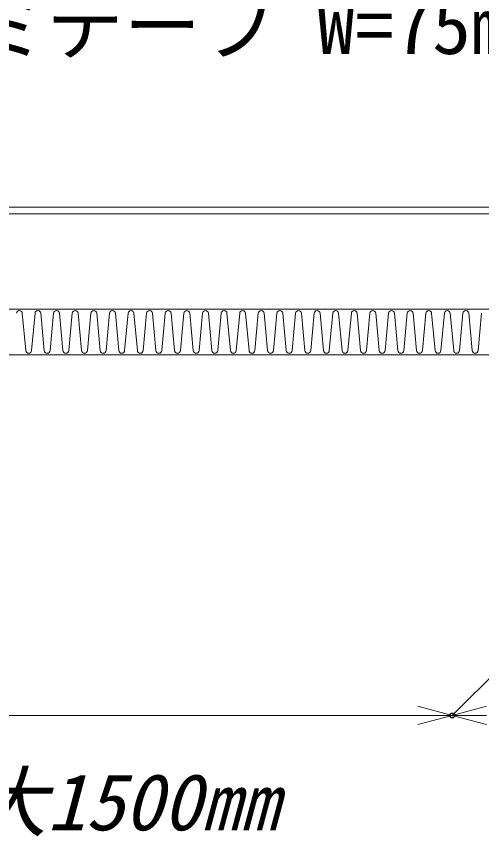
# Model space of a CAD drawing. Units: millimetres, scale not verified. Extents: x -840 to 840, y -594 to 594.
# Drawn here: x -638.6 to -543.8, y -24.2 to 143 of the extents above; entities that cross this region are included whole.
import ezdxf
from ezdxf.enums import TextEntityAlignment as Align

# ---------------------------------------------------------------- set-up
doc = ezdxf.new("R2010")
doc.units = ezdxf.units.MM
doc.header["$LTSCALE"] = 2
doc.header["$PDMODE"] = 32
doc.header["$PDSIZE"] = 1
for name, color, linetype, lineweight in [('0-2_文字', 5, 'Continuous', 9), ('0-4_0', 7, 'Continuous', 9), ('0-6_寸法線', 7, 'Continuous', 9), ('0-9_断熱材', 4, 'Continuous', 9), ('0-C_IBｼｰﾄ', 7, 'Continuous', 9)]:
    doc.layers.add(name, color=color, linetype=linetype, lineweight=lineweight)
doc.layers.add('1-1_Defpoints', color=7, linetype='Continuous')
doc.styles.add('ＭＳ ゴシック', font='')
doc.styles.get('ＭＳ ゴシック').set_extended_font_data('MS Gothic')

# ---------------------------------------------------------------- blocks, each defined once
blk = doc.blocks.new('_Open30')
at = {"layer": '0-4_0'}
blk.add_line((0, 0), (-2, 0), dxfattribs=at)
blk.add_lwpolyline([(-2, 0.5359), (0, 0), (-2, -0.5359)], dxfattribs=at)

msp = doc.modelspace()

# ---------------------------------------------------------------- linework, layer by layer
at = {"layer": '0-6_寸法線'}
for p, q in [((-523.277, 26.953), (-549.777, 0.453)), ((-523.277, 26.953), (-549.777, 0.453)), ((-749.443, 0.453), (-556.777, 0.453))]:
    msp.add_line(p, q, dxfattribs=at)
at = {"layer": '0-9_断熱材', "color": 7}
for p, q in [((-762.921, 83.309), (-503.587, 83.309)), ((-762.921, 73.976), (-503.587, 73.976))]:
    msp.add_line(p, q, dxfattribs=at)
at = {"layer": '0-9_断熱材'}
for p, q in [((-637.357, 82.438), (-636.663, 74.847)), ((-634.768, 82.438), (-635.461, 74.847)), ((-633.566, 82.438), (-632.873, 74.847)), ((-630.977, 82.438), (-631.671, 74.847)), ((-629.776, 82.438), (-629.082, 74.847)), ((-627.187, 82.438), (-627.88, 74.847)), ((-625.985, 82.438), (-625.292, 74.847)), ((-623.396, 82.438), (-624.09, 74.847)), ((-622.194, 82.438), (-621.501, 74.847)), ((-619.606, 82.438), (-620.299, 74.847)), ((-618.404, 82.438), (-617.71, 74.847)), ((-615.815, 82.438), (-616.508, 74.847)), ((-614.613, 82.438), (-613.92, 74.847)), ((-612.024, 82.438), (-612.718, 74.847)), ((-610.823, 82.438), (-610.129, 74.847)), ((-608.234, 82.438), (-608.927, 74.847)), ((-607.032, 82.438), (-606.339, 74.847)), ((-604.443, 82.438), (-605.137, 74.847)), ((-603.241, 82.438), (-602.548, 74.847)), ((-600.653, 82.438), (-601.346, 74.847)), ((-599.451, 82.438), (-598.757, 74.847)), ((-596.862, 82.438), (-597.556, 74.847)), ((-595.66, 82.438), (-594.967, 74.847)), ((-593.071, 82.438), (-593.765, 74.847)), ((-591.87, 82.438), (-591.176, 74.847)), ((-589.281, 82.438), (-589.974, 74.847)), ((-588.079, 82.438), (-587.386, 74.847)), ((-585.49, 82.438), (-586.184, 74.847)), ((-584.288, 82.438), (-583.595, 74.847)), ((-581.7, 82.438), (-582.393, 74.847)), ((-580.498, 82.438), (-579.804, 74.847)), ((-577.909, 82.438), (-578.603, 74.847)), ((-576.707, 82.438), (-576.014, 74.847)), ((-574.118, 82.438), (-574.812, 74.847)), ((-572.917, 82.438), (-572.223, 74.847)), ((-570.328, 82.438), (-571.021, 74.847)), ((-569.126, 82.438), (-568.433, 74.847)), ((-566.537, 82.438), (-567.231, 74.847)), ((-565.335, 82.438), (-564.642, 74.847)), ((-562.747, 82.438), (-563.44, 74.847)), ((-561.545, 82.438), (-560.851, 74.847)), ((-558.956, 82.438), (-559.65, 74.847)), ((-557.754, 82.438), (-557.061, 74.847)), ((-555.165, 82.438), (-555.859, 74.847)), ((-553.964, 82.438), (-553.27, 74.847)), ((-551.375, 82.438), (-552.068, 74.847)), ((-550.173, 82.438), (-549.48, 74.847)), ((-547.584, 82.438), (-548.278, 74.847)), ((-546.382, 82.438), (-545.689, 74.847)), ((-543.794, 82.438), (-544.487, 74.847))]:
    msp.add_line(p, q, dxfattribs=at)
for centre, start, end in [((-637.958, 82.382), 5.35135, 174.64865), ((-634.167, 82.382), 5.35135, 174.64865), ((-630.376, 82.382), 5.35135, 174.64865), ((-626.586, 82.382), 5.35135, 174.64865), ((-622.795, 82.382), 5.35135, 174.64865), ((-619.005, 82.382), 5.35135, 174.64865), ((-615.214, 82.382), 5.35135, 174.64865), ((-611.424, 82.382), 5.35135, 174.64865), ((-607.633, 82.382), 5.35135, 174.64865), ((-603.842, 82.382), 5.35135, 174.64865), ((-600.052, 82.382), 5.35135, 174.64865), ((-596.261, 82.382), 5.35135, 174.64865), ((-592.471, 82.382), 5.35135, 174.64865), ((-588.68, 82.382), 5.35135, 174.64865), ((-584.889, 82.382), 5.35135, 174.64865), ((-581.099, 82.382), 5.35135, 174.64865), ((-577.308, 82.382), 5.35135, 174.64865), ((-573.518, 82.382), 5.35135, 174.64865), ((-569.727, 82.382), 5.35135, 174.64865), ((-565.936, 82.382), 5.35135, 174.64865), ((-562.146, 82.382), 5.35135, 174.64865), ((-558.355, 82.382), 5.35135, 174.64865), ((-554.565, 82.382), 5.35135, 174.64865), ((-550.774, 82.382), 5.35135, 174.64865), ((-546.983, 82.382), 5.35135, 174.64865), ((-636.062, 74.903), 185.35135, 354.64865), ((-632.272, 74.903), 185.35135, 354.64865), ((-628.481, 74.903), 185.35135, 354.64865), ((-624.691, 74.903), 185.35135, 354.64865), ((-620.9, 74.903), 185.35135, 354.64865), ((-617.109, 74.903), 185.35135, 354.64865), ((-613.319, 74.903), 185.35135, 354.64865), ((-609.528, 74.903), 185.35135, 354.64865), ((-605.738, 74.903), 185.35135, 354.64865), ((-601.947, 74.903), 185.35135, 354.64865), ((-598.156, 74.903), 185.35135, 354.64865), ((-594.366, 74.903), 185.35135, 354.64865), ((-590.575, 74.903), 185.35135, 354.64865), ((-586.785, 74.903), 185.35135, 354.64865), ((-582.994, 74.903), 185.35135, 354.64865), ((-579.203, 74.903), 185.35135, 354.64865), ((-575.413, 74.903), 185.35135, 354.64865), ((-571.622, 74.903), 185.35135, 354.64865), ((-567.832, 74.903), 185.35135, 354.64865), ((-564.041, 74.903), 185.35135, 354.64865), ((-560.25, 74.903), 185.35135, 354.64865), ((-556.46, 74.903), 185.35135, 354.64865), ((-552.669, 74.903), 185.35135, 354.64865), ((-548.879, 74.903), 185.35135, 354.64865), ((-545.088, 74.903), 185.35135, 354.64865)]:
    msp.add_arc(centre, 0.604, start, end, dxfattribs=at)
at = {"layer": '0-C_IBｼｰﾄ'}
for p, q in [((-376.827, 104.069), (-742.161, 104.069)), ((-376.827, 102.736), (-743.494, 102.736))]:
    msp.add_line(p, q, dxfattribs=at)
at = {"layer": '1-1_Defpoints'}
msp.add_point((-549.777, 0.453), dxfattribs=at)

# ---------------------------------------------------------------- block references
at = {"layer": '0-6_寸法線', "xscale": 3.5, "yscale": 3.5}
msp.add_blockref('_Open30', (-549.777, 0.453), dxfattribs=at)
at = {"layer": '0-6_寸法線', "xscale": 3.5, "yscale": 3.5, "rotation": 180}
msp.add_blockref('_Open30', (-549.777, 0.453), dxfattribs=at)

# ---------------------------------------------------------------- texts
at = {"layer": '0-2_文字', "color": 7, "style": 'ＭＳ ゴシック'}
msp.add_text('アルミテープ W=75㎜', height=11.54, dxfattribs=at).set_placement((-679.673, 131.839), align=Align.BOTTOM_LEFT)
at = {"layer": '0-6_寸法線', "style": 'ＭＳ ゴシック', "oblique": 15}
msp.add_text('母屋ピッチ最大1500㎜', height=11.54, dxfattribs=at).set_placement((-742.535, -26.431), align=Align.BOTTOM_LEFT)

doc.saveas('drawing.dxf')
